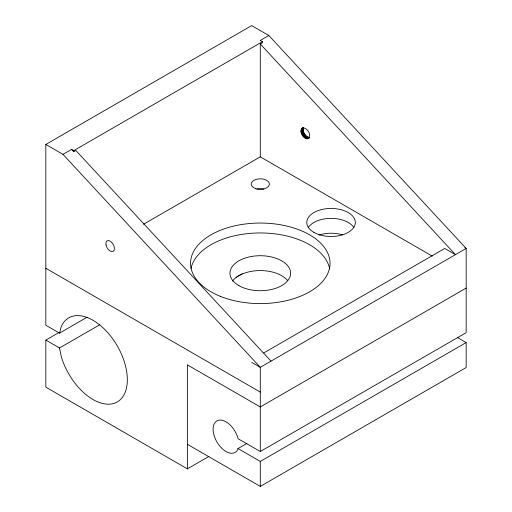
<?xml version="1.0" encoding="UTF-8"?>
<svg xmlns="http://www.w3.org/2000/svg" width="512" height="512" viewBox="0 0 512 512"><rect width="100%" height="100%" fill="white"/><g stroke="black" fill="none" stroke-linecap="round" stroke-linejoin="round"><path stroke-width="0.77" d="M301.037 130.842C302.138 123.744 310.605 131.366 309.613 135.795C308.512 142.886 300.045 135.27 301.037 130.842L303.181 129.6L303.507 127.898L301.363 129.133M246.976 443.373L237.997 448.557L237.568 449.811A18.195 10.509 60 0 1 217.581 443.078A18.195 10.509 60 0 1 218.733 420.205A18.195 10.509 60 0 1 238.125 438.778L260.288 451.526L466.17 332.659L466.17 248.461L268.832 35.514L251.699 25.6L45.83 144.454L45.83 325.229L59.526 333.139L61.254 326.56A48.525 28.019 60 0 1 113.786 340.352A48.525 28.019 60 0 1 114.016 403.36A48.525 28.019 60 0 1 61.363 356.947L59.507 347.981L45.83 340.09L45.83 387.142L187.373 468.858L208.819 456.48M45.83 144.454L62.989 154.362L71.565 149.408L73.709 150.65L262.432 41.69L262.432 42.765L260.288 44L260.288 156.838L432.288 256.141M268.832 35.514L260.288 40.448L262.432 41.69M71.565 149.408L73.709 151.725L75.853 150.483L271.014 361.139M301.92 128.339L302.995 127.718M301.613 128.698L303.219 127.77M301.184 129.645L303.328 128.403M301.075 130.214L303.219 128.979M301.075 131.507L303.219 130.272L303.181 129.6M301.184 132.205L303.328 130.97L303.219 130.272M301.363 132.922L303.507 131.686L303.328 130.97M143.552 224.237L260.288 156.838M301.613 133.651L303.757 132.41L303.507 131.686M301.92 134.368L304.064 133.126L303.757 132.41M302.291 135.066L304.435 133.83L306.912 136.666L309.613 137.606L307.469 138.842M302.714 135.738L304.858 134.502M303.181 136.365L305.325 135.13M303.686 136.947L305.83 135.706M304.218 137.459L306.362 136.224M304.762 137.907L306.912 136.666M305.325 138.272L307.469 137.03M305.882 138.554L308.032 137.312M306.432 138.739L308.582 137.504M306.963 138.842L309.114 137.6M307.936 138.752L309.542 137.824M45.83 340.09L58.957 332.512M59.526 333.139L87.162 317.184M59.507 347.981L99.578 324.851M236.083 277.299L242.298 273.709M263.744 352.954L444.723 248.461L455.45 254.656L260.288 44M466.17 288.083L260.288 406.95L187.373 364.851L187.373 468.858M237.997 448.557L260.288 461.427L466.17 342.566L466.17 367.539L260.288 486.4L187.373 444.301M464.845 247.706L466.17 248.461L260.288 367.328L251.712 362.374M457.389 337.498L466.17 342.566M45.83 268.275L260.288 392.09M62.989 154.362L260.288 367.328L260.288 451.526M304.064 133.126L304.435 133.83M260.288 461.427L260.288 486.4M73.709 150.65L73.709 151.725M256.902 189.107A9.101 5.254 0 0 1 263.866 189.152M191.027 268.442A69.754 40.275 0 0 1 260.774 232.954A69.754 40.275 0 0 1 329.658 268.998M232.493 281.082A30.33 17.51 0 0 1 259.718 270.579A30.33 17.51 0 0 1 287.61 280.486M318.931 235.091A24.262 14.01 0 0 1 342.502 234.874M308.256 227.578A24.262 14.01 0 0 1 331.059 218.362A24.262 14.01 0 0 1 353.862 227.578M255.648 188.595A9.101 5.254 0 0 0 269.389 184.141A9.101 5.254 0 0 0 255.834 179.501A9.101 5.254 0 0 0 255.648 188.595M106.003 244.96A6.067 3.501 60 0 0 113.178 251.328A6.067 3.501 60 0 0 111.258 241.933A6.067 3.501 60 0 0 106.003 244.96M220.589 296.435A69.754 40.275 0 0 0 329.811 266.611A69.754 40.275 0 0 0 230.464 226.912A69.754 40.275 0 0 0 220.589 296.435M238.842 285.606A30.33 17.51 0 0 0 289.587 277.76A30.33 17.51 0 0 0 252.442 256.314A30.33 17.51 0 0 0 238.842 285.606M313.901 232.365A24.262 14.01 0 0 0 354.496 226.086A24.262 14.01 0 0 0 324.781 208.928A24.262 14.01 0 0 0 313.901 232.365"/></g></svg>
